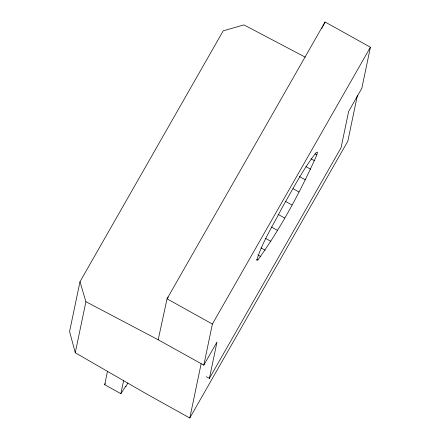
<?xml version="1.0" encoding="UTF-8"?>
<svg xmlns="http://www.w3.org/2000/svg" width="440" height="440" viewBox="0 0 440 440"><rect width="100%" height="100%" fill="white"/><g stroke="black" fill="none" stroke-linecap="round" stroke-linejoin="round"><path stroke-width="0.66" d="M305.283 57.189L243.941 24.893L223.207 30.844L79.987 281.727L69.586 331.518L75.257 352.754L146.839 394.103L189.799 418L347.826 141.174L357.357 95.563M75.257 352.754L85.916 301.719L79.987 281.727M127.881 383.048L125.659 386.942L125.84 386.073L120.874 393.679L104.693 384.681L107.47 371.393M120.874 393.679L123.646 380.391M189.799 418L201.152 363.671M203.803 365.145L212.388 324.049L370.414 47.223L325.067 22L167.041 298.826L158.191 339.774L203.803 365.145L216.986 342.056L209.391 378.411L206.404 376.75M316.877 154.941L317.471 152.091L316.305 152.383C302.913 169.334 293.084 188.793 282.26 207.405C273.449 224.802 262.488 241.56 256.746 260.277L257.912 259.985C281.276 227.354 300.459 191.532 316.877 154.941L315.09 153.945M370.414 47.223L361.829 88.319L348.651 111.408L341.055 147.763L209.391 378.411M321.662 28.749L322.278 27.522M322.9 26.296L325.067 22M104.693 384.681L105.408 383.592M168.218 297.132L167.041 298.826L212.388 324.049M85.916 301.719L158.191 339.774M310.97 158.78L314.55 160.771M305.861 166.579L310.635 169.235M299.376 176.528L305.344 179.85M293.029 188.678L298.997 191.994M285.395 201.311L291.962 204.963M278.075 214.352L284.642 218.004M271.497 227.04L277.464 230.357M265.48 238.321L270.848 241.307M260.997 247.891L265.177 250.217M257.796 254.903L260.783 256.564M256.724 259.32L257.912 259.985"/></g></svg>
